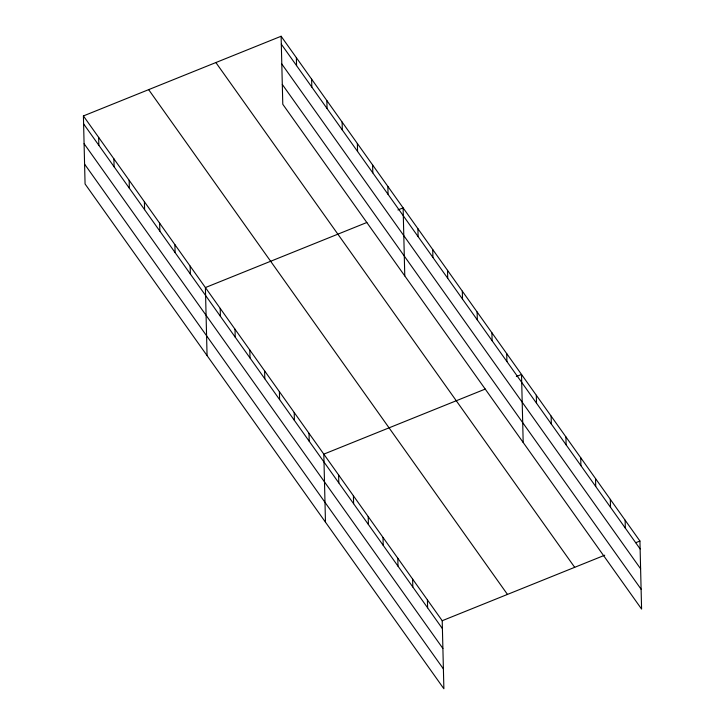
<?xml version="1.0" encoding="UTF-8"?>
<svg xmlns="http://www.w3.org/2000/svg" width="725" height="725" viewBox="0 0 725 725"><rect width="100%" height="100%" fill="white"/><g stroke="black" fill="none" stroke-linecap="round" stroke-linejoin="round"><path stroke-width="1.09" d="M83.411 115.937L442.214 620.718L443.881 688.75L85.07 183.969L83.411 115.937L281.119 36.25L639.93 541.031L641.589 609.063L282.786 104.282L281.119 36.25M366.868 222.484L205.402 287.562L207.069 355.594M397.934 209.96L403.118 207.876L404.777 275.908M485.279 389.062L323.812 454.14L325.471 522.172M516.345 376.538L521.52 374.453L523.187 442.486M442.214 620.718L604.713 555.223M635.789 542.699L639.93 541.031M281.309 44.171L640.121 548.943M281.798 64.008L640.61 568.781M282.297 84.444L641.108 589.226M215.878 62.549L574.68 567.322M148.652 89.646L507.464 594.418M83.602 123.857L442.413 628.638M84.091 143.695L442.893 648.476M84.589 164.131L443.392 668.912M625.131 520.206L625.322 528.126M610.323 499.38L610.522 507.301M595.524 478.563L595.723 486.475M580.725 457.738L580.915 465.658M565.926 436.921L566.116 444.833M551.127 416.096L551.317 424.016M536.319 395.27L536.518 403.191M506.721 353.628L506.911 361.548M491.922 332.811L492.112 340.723M477.123 311.986L477.313 319.906M462.314 291.16L462.514 299.081M447.515 270.343L447.715 278.255M432.716 249.518L432.907 257.438M427.415 599.892L427.614 607.813M417.917 228.692L418.108 236.613M412.616 579.076L412.806 586.996M397.817 558.25L398.007 566.171M387.866 186.425L388.056 194.336M383.017 537.433L383.208 545.345M372.614 164.965L372.813 172.885M368.209 516.608L368.409 524.528M357.371 143.514L357.561 151.434M353.41 495.782L353.61 503.703M342.118 122.063L342.309 129.983M338.611 474.966L338.802 482.877M326.866 100.612L327.057 108.523M311.614 79.152L311.813 87.073M309.013 433.323L309.203 441.235M296.371 57.701L296.561 65.622M294.205 412.498L294.404 420.418M279.406 391.672L279.605 399.593M264.607 370.856L264.797 378.767M249.808 350.03L249.998 357.951M235.009 329.213L235.199 337.125M220.201 308.388L220.4 316.308M190.158 266.111L190.349 274.032M174.906 244.66L175.097 252.581M159.654 223.209L159.853 231.121M144.402 201.749L144.601 209.67M129.159 180.298L129.349 188.219M113.907 158.847L114.097 166.768M98.654 137.397L98.854 145.308"/></g></svg>
